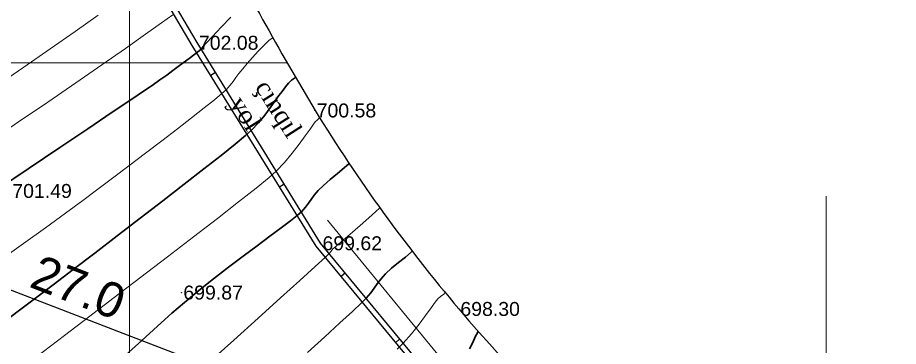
# Model space of a CAD drawing. Header units: feet. Extents: x 3381 to 1374491, y 675186 to 8751562.
# Drawn here: x 686573.6 to 686636.8, y 4375738.3 to 4375761.9 of the extents above; entities that cross this region are included whole.
import ezdxf

# ---------------------------------------------------------------- set-up
doc = ezdxf.new("R2010")
doc.units = ezdxf.units.FT
doc.header["$MEASUREMENT"] = 0
doc.header["$PDMODE"] = 34
doc.header["$PDSIZE"] = 0.01
doc.layers.get('0').update_dxf_attribs({"linetype": 'CONTINUOUS'})
doc.layers.get('Defpoints').update_dxf_attribs({"linetype": 'CONTINUOUS'})
for name, color, linetype in [('0_Point_Height', 2, 'CONTINUOUS'), ('0_Point_Point', 7, 'CONTINUOUS'), ('Yazilar', 7, 'CONTINUOUS')]:
    doc.layers.add(name, color=color, linetype=linetype)
for name, color, linetype, lineweight in [('ANA HORIZONTAL', 24, 'CONTINUOUS', 30), ('HORIZANTAL', 24, 'CONTINUOUS', 13), ('km setka', 170, 'CONTINUOUS', 15)]:
    doc.layers.add(name, color=color, linetype=linetype, lineweight=lineweight)
doc.styles.get("Standard").update_dxf_attribs({"font": 'arial.ttf', "height": 2.5})
doc.dimstyles.new('ISO-25', dxfattribs={"dimtxt": 2.5, "dimasz": 2.5, "dimexe": 1.25, "dimexo": 0.625, "dimtad": 1, "dimtxsty": 'Standard', "dimblk": 'OBLIQUE', "dimcen": 2.5, "dimadec": 0, "dimazin": 0, "dimtfac": 1, "dimtmove": 0, "dimatfit": 3, "dimldrblk": 'OBLIQUE', "dimfxl": 1, "dimarcsym": 0})

# ---------------------------------------------------------------- blocks, each defined once
blk = doc.blocks.new('_Oblique')
at = {"color": 0, "linetype": 'ByBlock', "lineweight": -2}
blk.add_line((-0.5, -0.5), (0.5, 0.5), dxfattribs=at)
blk = doc.blocks.new('*D120')
at = {"color": 0, "lineweight": -2, "transparency": 16777216}
for p, q in [((686557.917, 4375728.178), (686565.086, 4375746.807)), ((686564.637, 4375745.641), (686589.998, 4375735.88)), ((686583.277, 4375718.418), (686590.447, 4375737.047))]:
    blk.add_line(p, q, dxfattribs=at)
at = {"layer": 'Defpoints', "color": 0, "lineweight": 13, "transparency": 16777216}
for p in [(686589.998, 4375735.88), (686557.692, 4375727.595), (686583.053, 4375717.835)]:
    blk.add_point(p, dxfattribs=at)
at = {"color": 0, "lineweight": -2, "transparency": 16777216, "xscale": 2.5, "yscale": 2.5, "zscale": 2.5}
for p, rotation in [((686564.637, 4375745.641), 158.949934295339), ((686589.998, 4375735.88), 338.949934295339)]:
    blk.add_blockref('_Oblique', p, dxfattribs=dict(at, rotation=rotation))
at = {"color": 0, "lineweight": 13, "transparency": 16777216, "insert": (686578.001, 4375742.535), "char_height": 2.5, "attachment_point": 5, "rotation": 338.94993}
blk.add_mtext('{\\fArial|b0|i0|c238|p34;27.0}', dxfattribs=at)

msp = doc.modelspace()

# ---------------------------------------------------------------- linework, layer by layer
at = {"linetype": 'Continuous'}
for p, q in [((686587.845, 4375757.952), (686587.511, 4375757.731)), ((686592.778, 4375749.952), (686592.444, 4375749.731)), ((686597.164, 4375743.574), (686596.859, 4375743.315)), ((686601.082, 4375738.841), (686600.777, 4375738.582))]:
    msp.add_line(p, q, dxfattribs=at)
at = {"linetype": 'Continuous', "elevation": 697.485}
for points in [[(686603.7, 4375735.052), (686595.063, 4375745.485), (686586.178, 4375759.893), (686574.367, 4375779.922), (686564.347, 4375796.861), (686553.221, 4375814.996), (686540.875, 4375835.544)], [(686603.979, 4375735.341), (686595.388, 4375745.718), (686586.52, 4375760.099), (686574.711, 4375780.125), (686564.689, 4375797.067), (686553.562, 4375815.203), (686541.217, 4375835.75)]]:
    msp.add_lwpolyline(points, dxfattribs=at)
at = {"color": 7, "lineweight": 18, "elevation": 374.953}
msp.add_lwpolyline([(686595.876, 4375747.371), (686604.006, 4375737.471, -0.527044), (686600.325, 4375724.796), (686587.405, 4375720.541)], format="xyb", dxfattribs=at)
at = {"linetype": 'Continuous'}
msp.add_open_spline([(686532.216, 4375862.55), (686534.037, 4375859.08), (686540.343, 4375847.062), (686550.24, 4375829.08), (686564.234, 4375809.816), (686575.006, 4375789.618), (686585.969, 4375771.733), (686595.096, 4375754.329), (686608.511, 4375735.808), (686625.111, 4375721.519), (686636.646, 4375706.682), (686644.576, 4375696.2), (686655.894, 4375684.281), (686664.143, 4375673.589), (686668.587, 4375667.829)], degree=3, knots=[0, 0, 0, 0, 11.75951, 40.72321, 61.46233, 83.054979, 109.290717, 124.392744, 141.962718, 177.533008, 189.558821, 198.276488, 216.955448, 238.768866, 238.768866, 238.768866, 238.768866], dxfattribs=at)
at = {"layer": '0_Point_Point'}
for p in [(686586.52, 4375760.099, 702.08), (686594.968, 4375755.244, 700.584), (686595.388, 4375745.718, 699.617), (686585.403, 4375742.183, 699.872), (686605.282, 4375741.007, 698.303)]:
    msp.add_point(p, dxfattribs=at)
at = {"layer": 'ANA HORIZONTAL', "color": 32, "lineweight": 30}
for points, elevation in [([(686572.169, 4375749.552), (686574.475, 4375751.099), (686576.673, 4375752.574), (686578.684, 4375753.924), (686580.429, 4375755.096), (686581.831, 4375756.039), (686582.81, 4375756.699), (686583.288, 4375757.024), (686583.851, 4375757.42), (686584.344, 4375757.771), (686584.779, 4375758.086), (686585.168, 4375758.373), (686585.526, 4375758.639), (686585.961, 4375758.967), (686586.359, 4375759.273), (686586.662, 4375759.51), (686586.809, 4375759.632), (686586.892, 4375759.734), (686586.972, 4375759.84), (686587.164, 4375760.047), (686587.621, 4375760.536), (686588.244, 4375761.196), (686588.934, 4375761.918)], 702), ([(686573.096, 4375740.389), (686573.878, 4375740.976), (686574.926, 4375741.767), (686576.19, 4375742.727), (686577.623, 4375743.817), (686579.175, 4375745.001), (686580.797, 4375746.242), (686582.44, 4375747.503), (686584.055, 4375748.747), (686585.593, 4375749.938), (686587.004, 4375751.038), (686588.241, 4375752.01), (686589.253, 4375752.818), (686589.992, 4375753.425), (686590.409, 4375753.793), (686590.931, 4375754.352), (686591.384, 4375754.904), (686591.774, 4375755.428), (686592.106, 4375755.9), (686592.386, 4375756.296), (686592.619, 4375756.594), (686592.88, 4375756.919), (686593.081, 4375757.184), (686593.304, 4375757.413), (686593.587, 4375757.599)], 701), ([(686581.374, 4375737.645), (686582.558, 4375738.736), (686583.684, 4375739.76), (686584.717, 4375740.68), (686585.623, 4375741.461), (686586.648, 4375742.306), (686587.711, 4375743.151), (686588.782, 4375743.981), (686589.832, 4375744.779), (686590.831, 4375745.528), (686591.748, 4375746.211), (686592.555, 4375746.812), (686593.221, 4375747.314), (686593.715, 4375747.701), (686594.01, 4375747.954), (686594.314, 4375748.287), (686594.53, 4375748.577), (686594.715, 4375748.853), (686594.926, 4375749.148), (686595.222, 4375749.491), (686595.599, 4375749.854), (686596.083, 4375750.28), (686596.602, 4375750.718), (686597.079, 4375751.117), (686597.437, 4375751.427)], 700), ([(686594.45, 4375737.866), (686595.684, 4375738.988), (686596.779, 4375739.989), (686597.679, 4375740.819), (686598.326, 4375741.425), (686598.667, 4375741.759), (686599.001, 4375742.148), (686599.243, 4375742.478), (686599.455, 4375742.789), (686599.698, 4375743.119), (686600.034, 4375743.506), (686600.485, 4375743.929), (686600.986, 4375744.335), (686601.471, 4375744.714), (686601.875, 4375745.058), (686601.951, 4375745.147)], 699), ([(686606.07, 4375738.123), (686606.277, 4375738.531), (686606.432, 4375738.866), (686606.532, 4375739.083), (686606.613, 4375739.237), (686606.676, 4375739.36), (686606.692, 4375739.399)], 698)]:
    msp.add_lwpolyline(points, dxfattribs=dict(at, elevation=elevation))
at = {"layer": 'HORIZANTAL', "color": 32, "linetype": 'Continuous', "lineweight": 13}
for points, elevation in [([(686571.586, 4375752.967), (686573.707, 4375754.405), (686575.801, 4375755.834), (686577.813, 4375757.216), (686579.689, 4375758.512), (686581.378, 4375759.686), (686582.823, 4375760.698), (686583.973, 4375761.511), (686584.773, 4375762.088)], 702.5), ([(686572.154, 4375757.029), (686574.082, 4375758.339), (686575.971, 4375759.639), (686577.767, 4375760.892), (686579.421, 4375762.06)], 703), ([(686572.396, 4375744.482), (686574.056, 4375745.68), (686575.635, 4375746.823), (686577.076, 4375747.87), (686578.32, 4375748.78), (686579.311, 4375749.514), (686580.445, 4375750.365), (686581.627, 4375751.257), (686582.821, 4375752.164), (686583.993, 4375753.059), (686585.108, 4375753.917), (686586.131, 4375754.71), (686587.028, 4375755.413), (686587.763, 4375755.999), (686588.302, 4375756.441), (686588.609, 4375756.713), (686588.909, 4375757.036), (686589.124, 4375757.315), (686589.308, 4375757.583), (686589.515, 4375757.873), (686589.796, 4375758.217), (686590.118, 4375758.587), (686590.502, 4375759.027), (686590.916, 4375759.487), (686591.329, 4375759.917), (686591.708, 4375760.269), (686591.96, 4375760.449)], 701.5), ([(686573.372, 4375736.3), (686574.273, 4375736.998), (686575.511, 4375737.946), (686577.019, 4375739.097), (686578.729, 4375740.4), (686580.575, 4375741.806), (686582.491, 4375743.267), (686584.408, 4375744.733), (686586.261, 4375746.154), (686587.982, 4375747.482), (686589.504, 4375748.667), (686590.76, 4375749.66), (686591.685, 4375750.412), (686592.209, 4375750.874), (686592.802, 4375751.503), (686593.357, 4375752.163), (686593.859, 4375752.81), (686594.291, 4375753.401), (686594.637, 4375753.895), (686594.88, 4375754.248), (686595.005, 4375754.417), (686595.155, 4375754.56), (686595.289, 4375754.672), (686595.327, 4375754.703)], 700.5), ([(686587.378, 4375737.149), (686589.166, 4375738.764), (686590.901, 4375740.333), (686592.505, 4375741.784), (686593.897, 4375743.045), (686594.998, 4375744.044), (686595.729, 4375744.709), (686596.01, 4375744.967), (686596.14, 4375745.133), (686596.269, 4375745.299), (686596.499, 4375745.501), (686597.007, 4375745.934), (686597.682, 4375746.508), (686598.416, 4375747.138), (686599.098, 4375747.735), (686599.62, 4375748.211), (686599.647, 4375748.24)], 699.5), ([(686600.886, 4375738.1), (686601.323, 4375738.55), (686601.911, 4375739.218), (686602.45, 4375739.891), (686602.926, 4375740.524), (686603.32, 4375741.069), (686603.617, 4375741.481), (686603.799, 4375741.714), (686604.022, 4375741.898), (686604.216, 4375742.03), (686604.331, 4375742.166)], 698.5)]:
    msp.add_lwpolyline(points, dxfattribs=dict(at, elevation=elevation))
at = {"layer": 'km setka', "flags": 128}
for points in [[(686581.662, 4375834.652), (686581.662, 4375576.833)], [(686443.914, 4375758.638), (686592.986, 4375758.638)], [(686631.662, 4375749.093), (686631.662, 4375574.864)]]:
    msp.add_lwpolyline(points, dxfattribs=at)

# ---------------------------------------------------------------- texts
at = {"layer": '0_Point_Height', "color": 0}
for s, p in [('702.08', (686586.656, 4375759.585, 702.08)), ('700.58', (686595.104, 4375754.73, 700.584)), ('701.49', (686573.263, 4375748.956, 701.493)), ('699.62', (686595.524, 4375745.204, 699.617)), ('699.87', (686585.539, 4375741.669, 699.872)), ('698.30', (686605.418, 4375740.493, 698.303))]:
    msp.add_text(s, height=1, dxfattribs=at).set_placement(p)
at = {"layer": 'Yazilar', "insert": (686591.727, 4375757.601), "char_height": 1.3, "width": 0.10588, "attachment_point": 1, "rotation": 302.4345}
msp.add_mtext('{\\fTimes New Roman|b0|i0|c238|p18;çınqıl yol}', dxfattribs=at)

# ---------------------------------------------------------------- dimensions: what is measured, and where the dimension line sits
at = {"color": 7, "lineweight": 13}
dim = msp.add_aligned_dim(p1=(686557.692, 4375727.595), p2=(686583.053, 4375717.835), distance=19.336, text='{\\fArial|b0|i0|c238|p34;27.0}', dimstyle='ISO-25', dxfattribs=at)
dim.commit()
dim.dimension.update_dxf_attribs({"geometry": '*D120', "text_midpoint": (686578.001, 4375742.535)})

doc.saveas('drawing.dxf')
